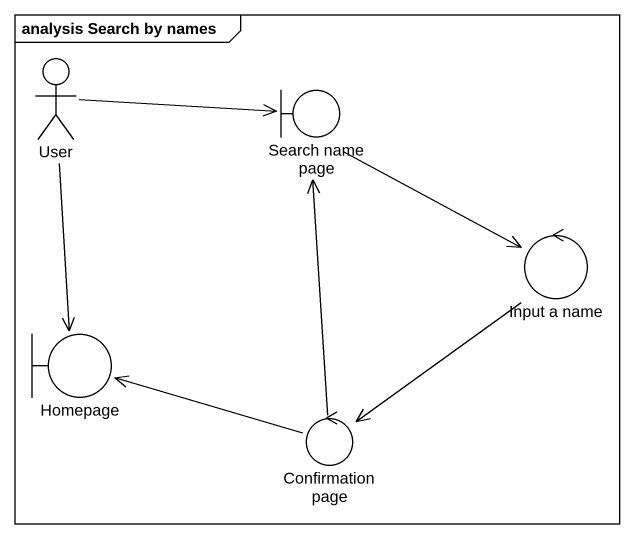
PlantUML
@startuml
mainframe analysis Search by names
actor User
boundary "Search name page" as Search_name_page
control "Input a name" as Input_a_name
boundary Homepage
control "Confirmation page" as Confirmation_page
User -right-> Search_name_page
User --> Homepage
Search_name_page --> Input_a_name
Input_a_name --> Confirmation_page
Confirmation_page -up-> Search_name_page
Confirmation_page -left-> Homepage
@enduml
